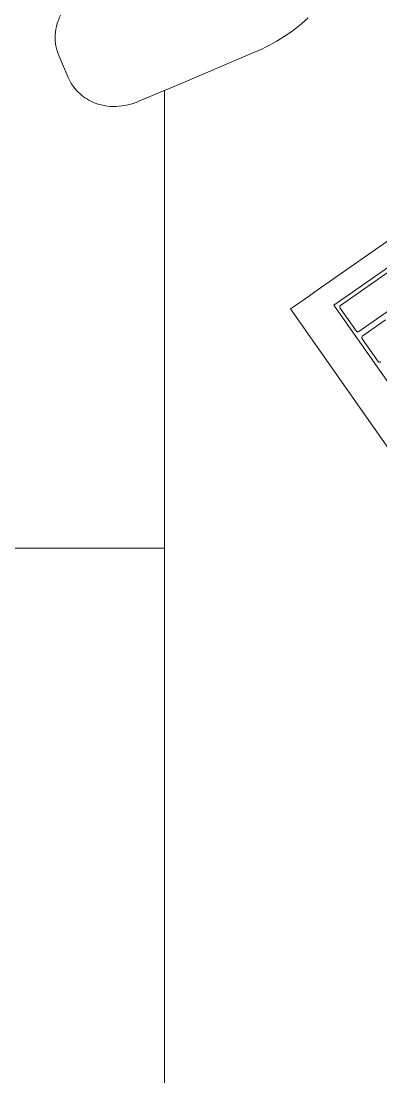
# Model space of a CAD drawing. Header units: inches. Extents: x 1 to 4637, y -664 to 702.
# Drawn here: x 1121.74 to 1128.88, y -316.85 to -295.88 of the extents above; entities that cross this region are included whole.
import ezdxf

# ---------------------------------------------------------------- set-up
doc = ezdxf.new("R2010")
doc.units = ezdxf.units.IN
doc.header["$MEASUREMENT"] = 0
doc.layers.add('I-FURN', color=30, linetype='Continuous', lineweight=9)

# ---------------------------------------------------------------- blocks, each defined once
blk = doc.blocks.new('Desk - Group 3 - Typical-2416233-New Construction - Tel_Data_Elec Plan')
at = {"layer": 'I-FURN'}
for p, q in [((15.246, 2.5), (30.081, 12.887)), ((14.907, 2.984), (11.774, 7.459)), ((15.172, 3.361), (13.027, 6.425)), ((17.655, 5.1), (15.172, 3.361)), ((14.939, 4.928), (15.691, 3.854)), ((15.175, 3.493), (14.423, 4.567)), ((15.782, 3.931), (15.465, 4.383)), ((16.288, 4.238), (15.837, 3.921)), ((15.682, 3.8), (15.23, 3.483)), ((14.984, 2.874), (14.907, 2.984)), ((15.205, 2.558), (14.984, 2.874)), ((15.246, 2.5), (15.205, 2.558)), ((20, 0), (10.904, 0)), ((20, -48), (20, 0)), ((10.904, 0), (72, 0)), ((11.12, -0.508), (10.949, -0.104)), ((10.213, -2.099), (10.43, -2.007)), ((10.43, -2.007), (10.648, -1.915))]:
    blk.add_line(p, q, dxfattribs=at)
at = {"layer": 'I-FURN', "flags": 128}
blk.add_lwpolyline([(11.12, -0.508), (11.039, -0.318), (10.949, -0.104), (10.825, 0.188), (10.653, 0.592), (10.437, 1.101), (10.186, 1.694)], dxfattribs=at)
at = {"layer": 'I-FURN'}
for points in [[(16.298, 4.292), (16.3, 4.289), (16.304, 4.282), (16.306, 4.269), (16.303, 4.257), (16.298, 4.246), (16.292, 4.24), (16.288, 4.238)], [(15.691, 3.854), (15.694, 3.851), (15.697, 3.844), (15.699, 3.831), (15.697, 3.819), (15.691, 3.808), (15.685, 3.802), (15.682, 3.8)], [(10.186, 1.694), (10.102, 1.906), (9.899, 2.31), (9.623, 2.676), (9.466, 2.849)]]:
    blk.add_open_spline(points, degree=3, dxfattribs=at)
for points, knots in [([(15.837, 3.921), (15.833, 3.919), (15.826, 3.915), (15.811, 3.913), (15.795, 3.918), (15.785, 3.926), (15.782, 3.931)], [0, 0, 0, 0, 0.2, 0.4, 0.7, 1, 1, 1, 1]), ([(15.23, 3.483), (15.227, 3.481), (15.219, 3.477), (15.205, 3.475), (15.188, 3.48), (15.179, 3.488), (15.175, 3.493)], [0, 0, 0, 0, 0.2, 0.4, 0.7, 1, 1, 1, 1]), ([(10.648, -1.915), (10.703, -1.891), (10.807, -1.834), (10.943, -1.721), (11.056, -1.584), (11.152, -1.411), (11.216, -1.202), (11.233, -0.965), (11.2, -0.729), (11.152, -0.581), (11.12, -0.508)], [-1, -1, -1, -1, -0.892857, -0.785714, -0.678571, -0.571429, -0.428571, -0.285714, -0.142857, 0, 0, 0, 0]), ([(8.873, -1.462), (8.896, -1.517), (8.935, -1.596), (8.998, -1.694), (9.051, -1.766), (9.109, -1.834), (9.192, -1.917), (9.324, -2.022), (9.518, -2.121), (9.749, -2.176), (9.988, -2.172), (10.139, -2.13), (10.213, -2.099)], [-1, -1, -1, -1, -0.892857, -0.839286, -0.785714, -0.732143, -0.678571, -0.571429, -0.428571, -0.285714, -0.142857, 0, 0, 0, 0])]:
    blk.add_open_spline(points, degree=3, knots=knots, dxfattribs=at)

msp = doc.modelspace()

# ---------------------------------------------------------------- block references
at = {"layer": 'I-FURN', "rotation": 269.9999999999997}
msp.add_blockref('Desk - Group 3 - Typical-2416233-New Construction - Tel_Data_Elec Plan', (1124.586, -286.353), dxfattribs=at)

doc.saveas('drawing.dxf')
